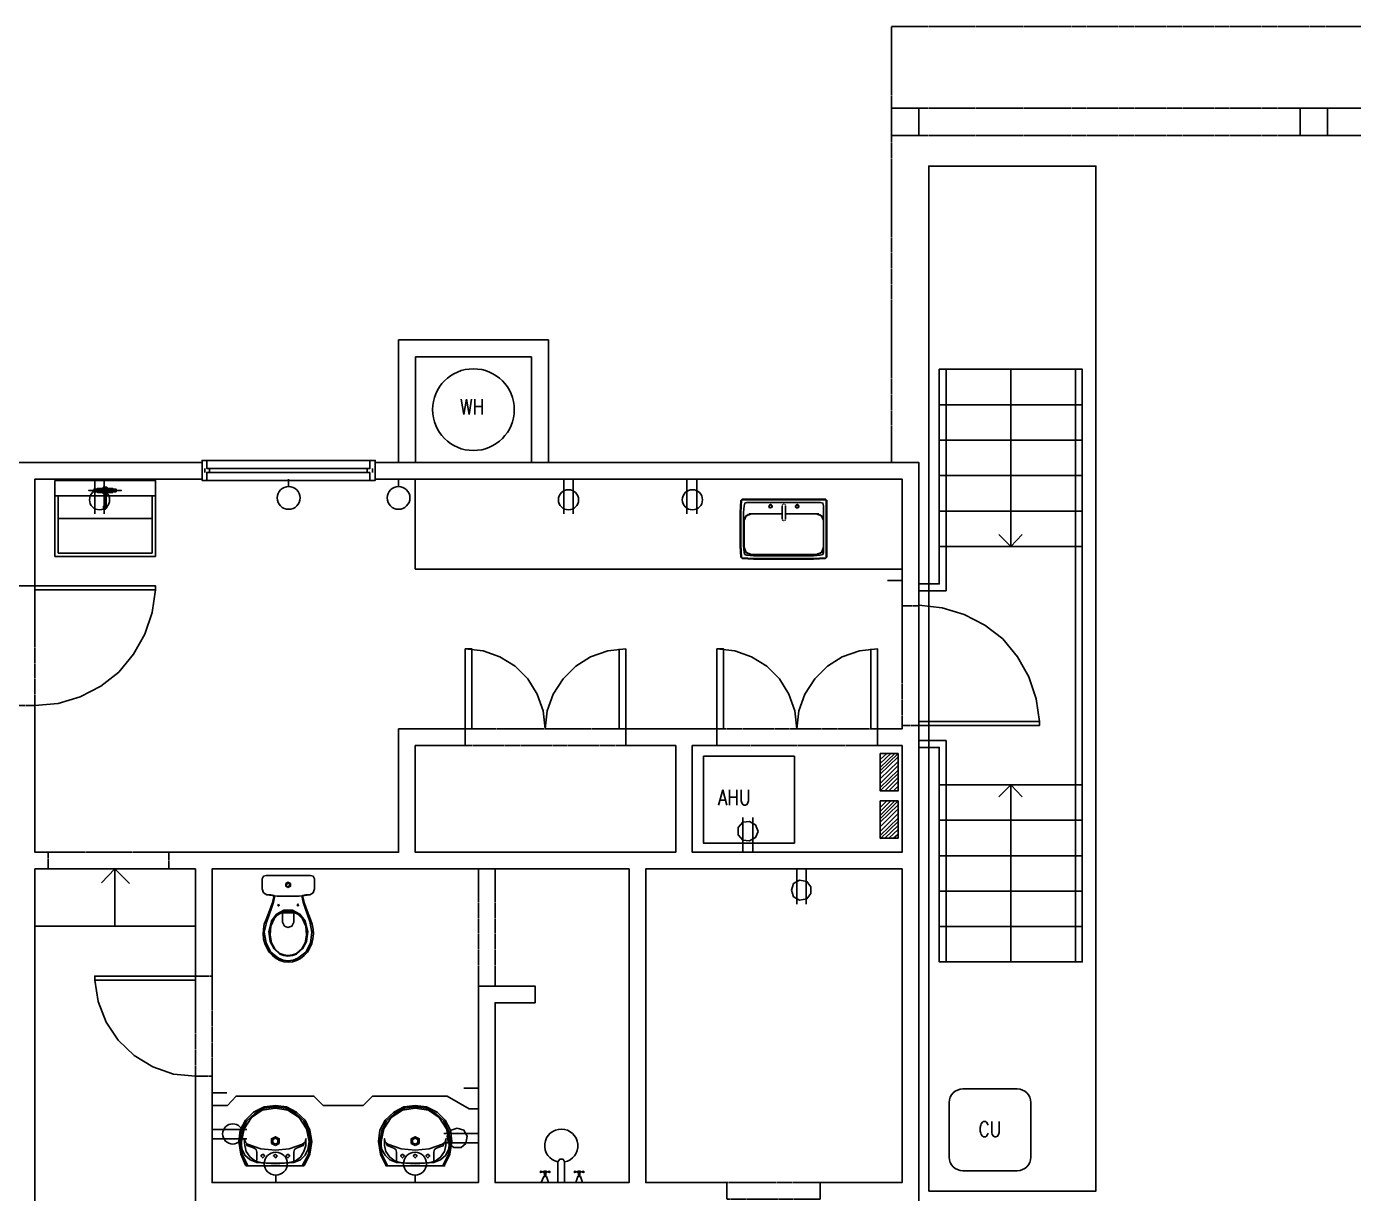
# Model space of a CAD drawing. Header units: inches. Extents: x -625442 to 34963, y -27993 to 66986.
# Drawn here: x 2733.6 to 3123.4, y 11239.3 to 11582 of the extents above; entities that cross this region are included whole.
import ezdxf

# ---------------------------------------------------------------- set-up
doc = ezdxf.new("R2010")
doc.units = ezdxf.units.IN
doc.header["$LTSCALE"] = 0.5
doc.header["$MEASUREMENT"] = 0
doc.linetypes.add('HIDDEN2', pattern=[0.1875, 0.125, -0.0625])
for name, color, linetype in [('0-TEXT', 30, 'Continuous'), ('A-ANNO-TEXT', 30, 'Continuous'), ('P-ABOVE', 201, 'HIDDEN2'), ('P-BELOW-LIGHT', 143, 'Continuous'), ('P-BELOW-MED', 145, 'Continuous'), ('P-CASEWORK', 140, 'Continuous'), ('P-DOOR', 51, 'Continuous'), ('P-FIXTURE', 63, 'Continuous'), ('P-RAILING', 60, 'Continuous'), ('P-WALL', 90, 'Continuous'), ('P-WINDOW', 213, 'Continuous')]:
    doc.layers.add(name, color=color, linetype=linetype)
doc.styles.add('sapa notes', font='romans.shx', dxfattribs={"width": 0.8})

msp = doc.modelspace()

# ---------------------------------------------------------------- linework, layer by layer
at = {"layer": 'A-ANNO-TEXT'}
for points in [[(3022.69576, 11481.31065), (3022.69576, 11429.28642), (3019.17422, 11432.80796)], [(3022.69576, 11429.28642), (3026.02166, 11432.80796)], [(3022.69576, 11307.26218), (3022.69576, 11359.28642), (3019.17422, 11355.76488)], [(3022.69576, 11359.28642), (3026.02166, 11355.76488)], [(2759.55689, 11317.79073), (2759.55689, 11334.61587), (2755.64407, 11330.5074)], [(2759.55689, 11334.61587), (2763.861, 11330.31176)]]:
    msp.add_lwpolyline(points, dxfattribs=at)
at = {"layer": 'P-ABOVE'}
for p, q in [((2995.69576, 11557.95697), (3499.69576, 11557.95697)), ((2995.69576, 11549.95697), (3499.69576, 11549.95697))]:
    msp.add_line(p, q, dxfattribs=at)
for points in [[(2987.69576, 11453.95697), (2987.69576, 11581.95697), (3499.69576, 11581.95697), (3499.69576, 11206.61587), (2996.28269, 11206.61587)], [(2866.37696, 11300.18302), (2866.37696, 11334.61587)], [(2871.26799, 11300.18302), (2871.26799, 11334.61587)]]:
    msp.add_lwpolyline(points, dxfattribs=at)
for points in [[(2736.07995, 11382.54795), (2731.18892, 11382.54795), (2731.18892, 11417.76336), (2736.07995, 11417.76336)], [(2995.69576, 11376.67871), (2995.69576, 11411.89412), (2990.80474, 11411.89412), (2990.80474, 11376.67871)], [(2909.61366, 11370.80948), (2909.61366, 11375.70051), (2862.46414, 11375.70051), (2862.46414, 11370.80948)], [(2983.56601, 11370.80948), (2983.56601, 11375.70051), (2936.41649, 11375.70051), (2936.41649, 11370.80948)], [(2739.99277, 11334.61587), (2775.40382, 11334.61587), (2775.40382, 11339.50689), (2739.99277, 11339.50689)], [(2783.22947, 11303.11764), (2783.22947, 11273.77147), (2788.1205, 11273.77147), (2788.1205, 11303.11764)], [(2939.35111, 11237.57785), (2939.35111, 11242.46888), (2966.74087, 11242.46888), (2966.74087, 11237.57785)]]:
    msp.add_lwpolyline(points, close=True, dxfattribs=at)
at = {"layer": 'P-BELOW-LIGHT'}
for points in [[(2998.63149, 11239.97458), (3047.69576, 11239.97458), (3047.69576, 11540.98483), (2998.63149, 11540.98483)], [(2834.48745, 11451.02235), (2834.48745, 11448.67466), (2836.05258, 11448.67466), (2836.05258, 11454.54389), (2834.48745, 11454.54389), (2834.48745, 11452.1962), (2833.70489, 11452.1962), (2833.70489, 11451.02235)], [(2752.31817, 11445.74004), (2752.12253, 11445.74004), (2751.92688, 11445.74004), (2752.12253, 11445.74004)], [(2753.8833, 11446.13132), (2753.49201, 11446.13132), (2753.49201, 11445.74004), (2753.49201, 11445.34876), (2753.8833, 11445.34876), (2753.8833, 11445.74004), (2753.68766, 11445.74004), (2753.49201, 11445.74004), (2753.10073, 11445.74004), (2752.90509, 11445.74004), (2752.51381, 11445.74004), (2752.31817, 11445.74004), (2752.51381, 11445.74004), (2752.90509, 11445.74004), (2753.10073, 11445.74004), (2753.49201, 11445.74004), (2753.68766, 11445.74004), (2753.8833, 11445.74004)], [(2984.34858, 11368.46179), (2984.34858, 11357.50588), (2989.63089, 11357.50588), (2989.63089, 11368.46179)], [(2984.34858, 11354.57126), (2984.34858, 11343.61536), (2989.63089, 11343.61536), (2989.63089, 11354.57126)], [(2948.54625, 11345.57177), (2947.76368, 11347.52818), (2946.00291, 11348.50639), (2944.0465, 11348.31075), (2942.67701, 11346.74562), (2942.67701, 11344.59356), (2944.0465, 11343.02844), (2946.00291, 11342.83279), (2947.76368, 11343.811)], [(2958.3283, 11328.35535), (2958.91523, 11326.39894), (2960.676, 11325.42073), (2962.82805, 11325.81201), (2964.0019, 11327.37714), (2964.0019, 11329.33355), (2962.82805, 11330.89868), (2960.676, 11331.28997), (2958.91523, 11330.31176)], [(2860.11644, 11258.51146), (2858.35567, 11257.92453), (2857.18183, 11256.16376), (2857.57311, 11254.01171), (2859.13824, 11252.83786), (2861.29029, 11252.83786), (2862.65978, 11254.01171), (2863.05106, 11256.16376), (2862.07286, 11257.92453)]]:
    msp.add_lwpolyline(points, close=True, dxfattribs=at)
for points in [[(2786.55537, 11448.67466), (2786.55537, 11451.02235), (2787.33793, 11451.02235), (2787.33793, 11452.1962), (2786.55537, 11452.1962), (2786.55537, 11454.54389), (2785.18588, 11454.54389), (2785.18588, 11448.67466), (2786.55537, 11448.67466), (2834.48745, 11448.67466)], [(2786.55537, 11454.54389), (2834.48745, 11454.54389)], [(2785.96845, 11451.02235), (2785.96845, 11452.1962)], [(2835.27002, 11452.1962), (2835.27002, 11451.02235)], [(2753.68766, 11438.8926), (2753.68766, 11449.06594)], [(2756.42663, 11438.8926), (2756.42663, 11449.06594)], [(2810.61923, 11446.91389), (2810.61923, 11449.06594)], [(2842.90002, 11446.91389), (2842.90002, 11449.06594)], [(2891.41903, 11438.8926), (2891.41903, 11449.06594)], [(2894.158, 11438.8926), (2894.158, 11449.06594)], [(2927.61264, 11438.8926), (2927.61264, 11449.06594)], [(2930.54726, 11438.8926), (2930.54726, 11449.06594)], [(2751.92688, 11445.74004), (2751.92688, 11445.74004)], [(2986.50063, 11419.32849), (2990.80474, 11419.32849)], [(2990.80474, 11416.78515), (2990.80474, 11421.67618)], [(2986.30499, 11368.46179), (2984.34858, 11366.70102)], [(2987.47884, 11368.46179), (2984.34858, 11365.52717)], [(2988.65268, 11368.46179), (2984.34858, 11364.35332)], [(2989.63089, 11368.46179), (2984.34858, 11363.37512)], [(2989.63089, 11367.48358), (2984.34858, 11362.39691)], [(2989.63089, 11366.11409), (2984.34858, 11361.02742)], [(2989.63089, 11364.94024), (2984.34858, 11359.65793)], [(2989.63089, 11363.57076), (2984.34858, 11358.48409)], [(2989.63089, 11362.59255), (2984.34858, 11357.50588)], [(2989.63089, 11361.4187), (2985.71807, 11357.50588)], [(2989.63089, 11360.24486), (2986.89191, 11357.50588)], [(2989.63089, 11358.87537), (2988.2614, 11357.50588)], [(2986.30499, 11354.57126), (2984.34858, 11352.61485)], [(2987.47884, 11354.57126), (2984.34858, 11351.441)], [(2988.65268, 11354.57126), (2984.34858, 11350.26716)], [(2989.63089, 11354.57126), (2984.34858, 11349.28895)], [(2989.63089, 11353.39742), (2984.34858, 11348.31075)], [(2944.0465, 11349.68023), (2944.0465, 11339.50689)], [(2946.98112, 11349.68023), (2946.98112, 11339.50689)], [(2989.63089, 11352.22357), (2984.34858, 11346.94126)], [(2989.63089, 11350.85408), (2984.34858, 11345.57177)], [(2989.63089, 11349.48459), (2984.34858, 11344.39792)], [(2989.63089, 11348.50639), (2984.34858, 11343.41972)], [(2989.63089, 11347.33254), (2985.71807, 11343.61536)], [(2989.63089, 11346.15869), (2986.89191, 11343.61536)], [(2989.63089, 11344.78921), (2988.2614, 11343.61536)], [(2959.89343, 11324.24688), (2959.89343, 11334.61587)], [(2962.63241, 11324.24688), (2962.63241, 11334.61587)], [(2788.1205, 11266.3371), (2788.1205, 11271.03249)], [(2866.37696, 11267.70659), (2866.37696, 11272.40198)], [(2792.4246, 11268.88044), (2788.1205, 11268.88044)], [(2862.07286, 11270.24993), (2866.37696, 11270.24993)], [(2798.29384, 11258.12017), (2788.1205, 11258.12017)], [(2798.29384, 11255.3812), (2788.1205, 11255.3812)], [(2856.20362, 11256.94633), (2866.37696, 11256.94633)], [(2856.00798, 11253.42479), (2856.20362, 11253.81607), (2856.00798, 11253.81607)], [(2856.20362, 11254.20735), (2866.37696, 11254.20735)], [(2806.90205, 11244.62093), (2806.90205, 11242.46888)], [(2847.79105, 11244.62093), (2847.79105, 11242.46888)]]:
    msp.add_lwpolyline(points, dxfattribs=at)
msp.add_lwpolyline([(3008.63149, 11245.97458), (3024.63149, 11245.97458, 0.414213562), (3028.63149, 11249.97458), (3028.63149, 11265.97458, 0.414213562), (3024.63149, 11269.97458), (3008.63149, 11269.97458, 0.414213562), (3004.63149, 11265.97458), (3004.63149, 11249.97458, 0.414213562)], format="xyb", close=True, dxfattribs=at)
for centre, radius in [((2810.62431, 11443.53527), 3.3314), ((2842.9051, 11443.53527), 3.3314), ((2755.07923, 11442.9937), 2.95672), ((2892.81061, 11442.9937), 2.95672), ((2929.19986, 11442.9937), 2.95672), ((2794.19274, 11256.77277), 2.95672), ((2806.84626, 11248.038), 3.3833), ((2847.73526, 11248.038), 3.3833)]:
    msp.add_circle(centre, radius, dxfattribs=at)
at = {"layer": 'P-BELOW-MED'}
for points in [[(3043.69576, 11470.31065), (3043.69576, 11481.31065), (3001.69576, 11481.31065), (3001.69576, 11470.31065)], [(3043.69576, 11459.90581), (3043.69576, 11470.90581), (3001.69576, 11470.90581), (3001.69576, 11459.90581)], [(3043.69576, 11449.50096), (3043.69576, 11460.50096), (3001.69576, 11460.50096), (3001.69576, 11449.50096)], [(3043.69576, 11439.09611), (3043.69576, 11450.09611), (3001.69576, 11450.09611), (3001.69576, 11439.09611)], [(3043.69576, 11428.69127), (3043.69576, 11439.69127), (3001.69576, 11439.69127), (3001.69576, 11428.69127)], [(3043.69576, 11359.88157), (3043.69576, 11348.88157), (3001.69576, 11348.88157), (3001.69576, 11359.88157)], [(3043.69576, 11349.47672), (3043.69576, 11338.47672), (3001.69576, 11338.47672), (3001.69576, 11349.47672)], [(3043.69576, 11339.07188), (3043.69576, 11328.07188), (3001.69576, 11328.07188), (3001.69576, 11339.07188)], [(2739.99277, 11334.61587), (2775.40382, 11334.61587)], [(3043.69576, 11328.66703), (3043.69576, 11317.66703), (3001.69576, 11317.66703), (3001.69576, 11328.66703)], [(2736.07995, 11317.79073), (2783.22947, 11317.79073)], [(3043.69576, 11318.26218), (3043.69576, 11307.26218), (3001.69576, 11307.26218), (3001.69576, 11318.26218)]]:
    msp.add_lwpolyline(points, dxfattribs=at)
msp.add_lwpolyline([(2995.69576, 11370.28642), (3001.69576, 11370.28642), (3001.69576, 11359.28642), (3043.69576, 11359.28642), (3043.69576, 11429.28642), (3001.69576, 11429.28642), (3001.69576, 11418.28642), (2995.69576, 11418.28642)], close=True, dxfattribs=at)
at = {"layer": 'P-CASEWORK'}
for points in [[(2847.79105, 11449.06594), (2847.79105, 11422.65439), (2990.80474, 11422.65439)], [(2866.37696, 11264.18505), (2863.63798, 11264.18505), (2857.18183, 11267.90223), (2835.27002, 11267.90223), (2832.53104, 11265.16326), (2820.79257, 11265.16326), (2818.0536, 11267.90223), (2795.16358, 11267.90223), (2792.62025, 11265.16326), (2788.1205, 11265.16326)]]:
    msp.add_lwpolyline(points, dxfattribs=at)
at = {"layer": 'P-DOOR'}
for points in [[(2736.07995, 11416.58951), (2771.491, 11416.58951), (2771.491, 11417.76336), (2736.07995, 11417.76336)], [(2864.42055, 11375.70051), (2864.42055, 11399.17745), (2862.46414, 11399.17745), (2862.46414, 11375.70051)], [(2938.37291, 11375.70051), (2938.37291, 11399.17745), (2936.41649, 11399.17745), (2936.41649, 11375.70051)], [(2995.69576, 11377.85256), (3031.10681, 11377.85256), (3031.10681, 11376.67871), (2995.69576, 11376.67871)], [(2783.22947, 11301.94379), (2753.68766, 11301.94379), (2753.68766, 11303.11764), (2783.22947, 11303.11764)]]:
    msp.add_lwpolyline(points, close=True, dxfattribs=at)
for points in [[(2736.07995, 11382.54795), (2742.92739, 11383.13487), (2749.38355, 11385.09128), (2755.44843, 11388.22154), (2760.73074, 11392.33001), (2765.03484, 11397.61232), (2768.36074, 11403.48155), (2770.51279, 11409.93771), (2771.491, 11416.58951)], [(3031.10681, 11377.85256), (3030.12861, 11384.50436), (3027.97656, 11390.96052), (3024.65066, 11396.82975), (3020.34655, 11402.11206), (3015.06424, 11406.22053), (3008.99936, 11409.35079), (3002.54321, 11411.3072), (2995.69576, 11412.08976)], [(2907.65724, 11399.17745), (2907.65724, 11375.70051), (2909.61366, 11375.70051), (2909.61366, 11399.17745), (2904.33134, 11398.59052), (2899.24467, 11396.82975), (2894.94057, 11394.09078), (2891.22339, 11390.37359), (2888.28877, 11385.87385), (2886.528, 11380.98282), (2885.94108, 11375.70051), (2885.35415, 11380.98282), (2883.59338, 11385.87385), (2880.85441, 11390.37359), (2877.13722, 11394.09078), (2872.63748, 11396.82975), (2867.74645, 11398.59052), (2862.46414, 11399.17745)], [(2981.6096, 11399.17745), (2981.6096, 11375.70051), (2983.56601, 11375.70051), (2983.56601, 11399.17745), (2978.2837, 11398.59052), (2973.19703, 11396.82975), (2968.89293, 11394.09078), (2965.17574, 11390.37359), (2962.24113, 11385.87385), (2960.48036, 11380.98282), (2959.89343, 11375.70051), (2959.30651, 11380.98282), (2957.54574, 11385.87385), (2954.80676, 11390.37359), (2951.08958, 11394.09078), (2946.58983, 11396.82975), (2941.69881, 11398.59052), (2936.41649, 11399.17745)], [(2753.68766, 11301.94379), (2754.66586, 11295.68328), (2757.01355, 11289.6184), (2760.5351, 11284.33609), (2765.23048, 11279.83634), (2770.70844, 11276.51044), (2776.77331, 11274.35839), (2783.22947, 11273.77147)]]:
    msp.add_lwpolyline(points, dxfattribs=at)
at = {"layer": 'P-FIXTURE'}
for points in [[(2741.94919, 11448.67466), (2771.491, 11448.67466), (2771.491, 11444.17491), (2771.491, 11426.37157), (2741.94919, 11426.37157), (2741.94919, 11444.17491)], [(2756.23099, 11446.13132), (2756.23099, 11445.93568), (2756.23099, 11445.74004), (2756.23099, 11445.5444), (2756.42663, 11445.34876), (2756.23099, 11445.34876), (2756.42663, 11445.15312), (2754.47022, 11445.15312), (2754.47022, 11445.34876), (2754.47022, 11445.5444), (2754.47022, 11445.74004), (2754.47022, 11445.93568), (2754.47022, 11446.13132), (2754.47022, 11446.32697), (2756.42663, 11446.32697), (2756.42663, 11446.13132), (2756.62227, 11446.13132), (2756.62227, 11446.32697), (2756.42663, 11446.32697)], [(2753.8833, 11445.93568), (2754.27458, 11445.93568)], [(2754.47022, 11445.93568), (2754.27458, 11445.93568)], [(2754.47022, 11445.74004), (2754.27458, 11445.74004)], [(2754.47022, 11445.5444), (2754.27458, 11445.5444), (2754.47022, 11445.5444), (2754.27458, 11445.5444)], [(2756.23099, 11446.13132), (2754.47022, 11446.13132)], [(2757.01355, 11445.15312), (2758.96997, 11445.15312)], [(2757.2092, 11445.93568), (2758.96997, 11445.93568)], [(2758.96997, 11445.93568), (2759.16561, 11445.93568), (2758.96997, 11445.93568), (2759.16561, 11445.93568)], [(2758.96997, 11445.74004), (2759.16561, 11445.74004)], [(2758.96997, 11445.5444), (2759.16561, 11445.5444)], [(2759.16561, 11445.93568), (2759.55689, 11445.93568)], [(2759.55689, 11445.5444), (2759.16561, 11445.5444)], [(2759.94817, 11445.74004), (2759.94817, 11446.13132), (2759.55689, 11446.13132), (2759.55689, 11445.74004), (2759.75253, 11445.74004), (2759.94817, 11445.74004), (2760.14381, 11445.74004), (2760.5351, 11445.74004), (2760.92638, 11445.74004), (2761.12202, 11445.74004), (2760.92638, 11445.74004), (2760.5351, 11445.74004), (2760.14381, 11445.74004), (2759.94817, 11445.74004), (2759.75253, 11445.74004), (2759.55689, 11445.74004), (2759.55689, 11445.34876), (2759.94817, 11445.34876)], [(2761.31766, 11445.74004), (2761.5133, 11445.74004), (2761.31766, 11445.74004), (2761.12202, 11445.74004), (2761.31766, 11445.74004), (2761.5133, 11445.74004)], [(2756.42663, 11440.65337), (2756.42663, 11440.84901), (2756.42663, 11441.04465)], [(2756.81791, 11440.26209), (2756.81791, 11440.45773)], [(2967.71908, 11427.54541), (2967.71908, 11429.50183), (2967.71908, 11439.28388), (2967.71908, 11441.2403), (2967.52344, 11442.02286), (2966.74087, 11442.2185), (2961.45856, 11442.2185), (2964.78446, 11442.2185), (2966.74087, 11442.2185), (2961.45856, 11442.2185), (2950.6983, 11442.2185), (2945.22035, 11442.2185), (2947.17676, 11442.2185), (2950.6983, 11442.2185), (2945.22035, 11442.2185), (2944.63342, 11442.02286), (2944.43778, 11441.2403), (2944.24214, 11439.28388), (2944.24214, 11429.50183), (2944.43778, 11427.54541), (2944.63342, 11426.95849), (2945.22035, 11426.76285), (2947.17676, 11426.56721), (2964.78446, 11426.56721), (2966.74087, 11426.76285), (2967.52344, 11426.95849)], [(2951.6765, 11441.04465), (2952.06779, 11440.65337), (2952.65471, 11441.04465), (2952.06779, 11441.63158)], [(2951.6765, 11441.2403), (2951.87215, 11441.43594), (2952.06779, 11441.63158), (2952.45907, 11441.43594), (2952.65471, 11441.2403), (2952.65471, 11441.04465), (2952.65471, 11440.84901), (2952.45907, 11440.65337), (2952.65471, 11440.84901), (2952.65471, 11441.04465), (2952.65471, 11441.2403), (2952.45907, 11441.43594), (2952.06779, 11441.63158), (2951.87215, 11441.43594), (2951.6765, 11441.2403), (2951.87215, 11441.43594)], [(2952.06779, 11440.65337), (2951.87215, 11440.65337), (2951.6765, 11441.04465), (2951.87215, 11440.65337)], [(2952.06779, 11440.65337), (2951.87215, 11440.65337), (2951.6765, 11441.04465), (2951.87215, 11440.65337)], [(2952.06779, 11441.63158), (2952.26343, 11441.63158)], [(2952.45907, 11441.43594), (2952.65471, 11441.2403)], [(2952.65471, 11441.04465), (2952.65471, 11440.84901), (2952.45907, 11440.65337), (2952.65471, 11440.84901)], [(2960.48036, 11441.04465), (2959.89343, 11441.63158), (2959.50215, 11441.04465), (2959.89343, 11440.65337)], [(2960.48036, 11441.04465), (2960.28472, 11441.43594), (2959.69779, 11441.43594), (2959.50215, 11441.2403), (2959.50215, 11441.04465), (2959.50215, 11440.84901), (2959.69779, 11440.65337), (2959.89343, 11440.65337), (2960.28472, 11440.65337), (2960.48036, 11440.84901)], [(2959.50215, 11441.2403), (2959.69779, 11441.43594)], [(2960.48036, 11441.04465), (2960.28472, 11441.43594), (2959.69779, 11441.43594), (2959.50215, 11441.2403), (2959.50215, 11441.04465), (2959.50215, 11440.84901), (2959.69779, 11440.65337), (2959.89343, 11440.65337), (2960.28472, 11440.65337), (2960.48036, 11440.84901)], [(2959.89343, 11440.65337), (2959.69779, 11440.65337)], [(2959.89343, 11441.63158), (2960.08907, 11441.63158)], [(2960.28472, 11440.65337), (2960.08907, 11440.65337)], [(2960.28472, 11441.43594), (2960.48036, 11441.2403)], [(2960.48036, 11441.04465), (2960.48036, 11440.84901)], [(2932.42076, 11367.65858), (2959.16243, 11367.65858), (2959.16243, 11342.17834), (2932.42076, 11342.17834)], [(2802.79359, 11331.68125), (2803.18487, 11332.46381), (2803.96743, 11332.65945), (2803.18487, 11332.46381)], [(2810.42359, 11329.13791), (2811.20615, 11329.5292), (2811.20615, 11330.31176), (2810.42359, 11330.70304), (2809.83667, 11330.31176), (2809.83667, 11329.5292)], [(2817.07539, 11332.65945), (2817.85795, 11332.46381), (2818.24924, 11331.68125), (2817.85795, 11332.46381)], [(2805.53256, 11319.35586), (2804.75, 11316.2256), (2805.14128, 11313.29098), (2806.31513, 11311.13893), (2808.0759, 11309.5738), (2809.24974, 11309.18252), (2810.42359, 11308.98687), (2811.79308, 11309.18252), (2812.96693, 11309.5738), (2814.7277, 11311.13893), (2815.90154, 11313.29098), (2816.29282, 11316.2256), (2815.51026, 11319.35586), (2813.94513, 11321.31227), (2811.79308, 11322.48611), (2811.20615, 11322.48611), (2810.42359, 11322.48611), (2809.83667, 11322.48611), (2809.24974, 11322.48611), (2807.09769, 11321.31227)], [(2807.68461, 11324.24688), (2807.48897, 11323.8556), (2807.68461, 11323.65996), (2807.88026, 11323.8556)], [(2813.35821, 11323.65996), (2813.55385, 11323.8556), (2813.35821, 11324.24688), (2813.16257, 11323.8556)], [(2815.31462, 11247.55555), (2815.11898, 11247.35991), (2814.92334, 11247.35991), (2815.11898, 11247.35991), (2815.31462, 11247.55555), (2816.87975, 11250.88145), (2817.46667, 11254.59863), (2816.87975, 11257.92453), (2815.51026, 11260.85915), (2812.96693, 11263.20684), (2810.03231, 11264.77197), (2806.70641, 11265.16326), (2803.38051, 11264.77197), (2800.25025, 11263.20684), (2797.90256, 11260.85915), (2796.33743, 11257.92453), (2795.94614, 11254.59863), (2796.53307, 11250.88145), (2797.90256, 11247.55555), (2798.0982, 11247.35991), (2798.29384, 11247.35991), (2798.0982, 11247.35991), (2797.90256, 11247.55555), (2796.53307, 11250.88145), (2795.94614, 11254.59863), (2796.33743, 11257.92453), (2797.90256, 11260.85915), (2800.25025, 11263.20684), (2803.38051, 11264.77197), (2806.70641, 11265.16326), (2810.03231, 11264.77197), (2812.96693, 11263.20684), (2815.51026, 11260.85915), (2816.87975, 11257.92453), (2817.46667, 11254.59863), (2816.87975, 11250.88145)], [(2806.70641, 11264.38069), (2802.79359, 11263.79377), (2799.66333, 11261.64171), (2797.51127, 11258.31581), (2796.72871, 11254.59863), (2796.72871, 11253.42479), (2796.92435, 11252.25094), (2797.70692, 11250.49017), (2799.27204, 11249.12068), (2801.22846, 11248.33812), (2803.96743, 11248.14247), (2806.70641, 11247.94683), (2809.44538, 11248.14247), (2812.18436, 11248.33812), (2814.14077, 11249.12068), (2815.51026, 11250.49017), (2816.29282, 11252.25094), (2816.48847, 11253.42479), (2816.68411, 11254.59863), (2815.90154, 11258.31581), (2813.74949, 11261.64171), (2810.42359, 11263.79377)], [(2856.39926, 11247.55555), (2856.39926, 11247.35991), (2856.20362, 11247.35991), (2856.39926, 11247.35991), (2856.39926, 11247.55555), (2857.96439, 11250.88145), (2858.55131, 11254.59863), (2858.16003, 11257.92453), (2856.5949, 11260.85915), (2854.24721, 11263.20684), (2851.11695, 11264.77197), (2847.79105, 11265.16326), (2844.46515, 11264.77197), (2841.53053, 11263.20684), (2838.9872, 11260.85915), (2837.42207, 11257.92453), (2837.03079, 11254.59863), (2837.61771, 11250.88145), (2839.18284, 11247.55555), (2839.18284, 11247.35991), (2839.37848, 11247.35991), (2839.18284, 11247.35991), (2839.18284, 11247.55555), (2837.61771, 11250.88145), (2837.03079, 11254.59863), (2837.42207, 11257.92453), (2838.9872, 11260.85915), (2841.53053, 11263.20684), (2844.46515, 11264.77197), (2847.79105, 11265.16326), (2851.11695, 11264.77197), (2854.24721, 11263.20684), (2856.5949, 11260.85915), (2858.16003, 11257.92453), (2858.55131, 11254.59863), (2857.96439, 11250.88145)], [(2847.79105, 11264.38069), (2844.07387, 11263.79377), (2840.74797, 11261.64171), (2838.59592, 11258.31581), (2837.81335, 11254.59863), (2837.81335, 11253.42479), (2838.00899, 11252.25094), (2838.9872, 11250.49017), (2840.35669, 11249.12068), (2842.3131, 11248.33812), (2845.05207, 11248.14247), (2847.79105, 11247.94683), (2850.53003, 11248.14247), (2853.269, 11248.33812), (2855.22541, 11249.12068), (2856.79054, 11250.49017), (2857.57311, 11252.25094), (2857.76875, 11253.42479), (2857.76875, 11254.59863), (2856.98619, 11258.31581), (2854.83413, 11261.64171), (2851.70387, 11263.79377)], [(2806.70641, 11253.42479), (2807.88026, 11254.01171), (2807.88026, 11255.3812), (2806.70641, 11255.96812), (2805.53256, 11255.3812), (2805.53256, 11254.01171)], [(2806.70641, 11253.81607), (2807.48897, 11254.20735), (2807.48897, 11255.18556), (2806.70641, 11255.57684), (2805.92384, 11255.18556), (2805.92384, 11254.20735)], [(2847.79105, 11253.42479), (2848.9649, 11254.01171), (2848.9649, 11255.3812), (2847.79105, 11255.96812), (2846.6172, 11255.3812), (2846.6172, 11254.01171)], [(2847.79105, 11253.81607), (2848.57362, 11254.20735), (2848.57362, 11255.18556), (2847.79105, 11255.57684), (2847.00849, 11255.18556), (2847.00849, 11254.20735)], [(2802.98923, 11250.88145), (2802.4023, 11250.29453), (2802.98923, 11249.7076), (2803.57615, 11250.29453)], [(2806.70641, 11250.88145), (2806.11948, 11250.29453), (2806.70641, 11249.7076), (2807.29333, 11250.29453)], [(2810.42359, 11250.88145), (2809.83667, 11250.29453), (2810.42359, 11249.7076), (2811.01051, 11250.29453)], [(2844.07387, 11250.88145), (2843.48695, 11250.29453), (2844.07387, 11249.7076), (2844.66079, 11250.29453)], [(2847.79105, 11250.88145), (2847.20413, 11250.29453), (2847.79105, 11249.7076), (2848.37797, 11250.29453)], [(2851.50823, 11250.88145), (2850.92131, 11250.29453), (2851.50823, 11249.7076), (2852.09516, 11250.29453)], [(2885.54979, 11245.59914), (2884.57159, 11245.79478), (2884.57159, 11245.4035)], [(2885.94108, 11245.4035), (2886.33236, 11245.4035), (2886.33236, 11245.79478), (2885.94108, 11245.79478), (2885.54979, 11245.79478), (2885.54979, 11245.4035)], [(2887.31056, 11245.79478), (2886.33236, 11245.59914), (2887.31056, 11245.4035)], [(2895.52749, 11245.59914), (2894.54929, 11245.79478), (2894.54929, 11245.4035)], [(2895.91878, 11245.4035), (2896.31006, 11245.4035), (2896.31006, 11245.79478), (2895.91878, 11245.79478), (2895.52749, 11245.79478), (2895.52749, 11245.4035)], [(2897.28826, 11245.79478), (2896.31006, 11245.59914), (2897.28826, 11245.4035)]]:
    msp.add_lwpolyline(points, close=True, dxfattribs=at)
for points in [[(2754.47022, 11446.32697), (2756.42663, 11446.32697)], [(2755.83971, 11446.32697), (2756.03535, 11446.52261), (2756.23099, 11446.71825), (2756.42663, 11446.71825), (2756.62227, 11446.71825), (2757.01355, 11446.71825), (2757.2092, 11446.71825), (2757.40484, 11446.52261), (2757.60048, 11446.32697)], [(2756.23099, 11446.32697), (2756.42663, 11446.52261), (2756.62227, 11446.52261), (2756.81791, 11446.52261), (2757.01355, 11446.32697), (2757.2092, 11446.32697)], [(2756.42663, 11446.32697), (2756.62227, 11446.32697), (2756.42663, 11446.32697)], [(2757.2092, 11445.5444), (2758.96997, 11445.5444), (2757.2092, 11445.5444), (2757.2092, 11445.34876), (2757.01355, 11445.34876), (2757.2092, 11445.5444), (2757.2092, 11445.74004), (2757.2092, 11445.93568), (2757.01355, 11446.13132), (2756.81791, 11446.13132), (2756.62227, 11446.13132), (2756.62227, 11446.32697), (2756.81791, 11446.32697), (2757.01355, 11446.32697), (2757.2092, 11446.13132), (2757.2092, 11445.93568), (2757.40484, 11445.74004), (2757.2092, 11445.5444), (2757.2092, 11445.34876), (2757.01355, 11445.15312), (2758.96997, 11445.15312), (2758.96997, 11445.34876), (2758.96997, 11445.5444), (2758.96997, 11445.74004), (2758.96997, 11445.93568), (2758.96997, 11446.13132), (2758.96997, 11446.32697), (2757.01355, 11446.32697), (2758.96997, 11446.32697)], [(2756.81791, 11446.32697), (2756.81791, 11446.32697)], [(2756.81791, 11446.32697), (2756.81791, 11446.13132)], [(2757.01355, 11446.32697), (2757.01355, 11446.32697)], [(2757.01355, 11446.13132), (2758.96997, 11446.13132), (2757.2092, 11446.13132), (2757.01355, 11446.13132), (2757.01355, 11446.32697)], [(2756.42663, 11444.17491), (2741.94919, 11444.17491)], [(2770.51279, 11444.17491), (2770.51279, 11427.34977), (2742.92739, 11427.34977), (2742.92739, 11444.17491)], [(2751.92688, 11445.74004), (2753.8833, 11445.74004)], [(2754.27458, 11445.74004), (2753.8833, 11445.74004), (2754.27458, 11445.74004), (2754.27458, 11445.93568), (2754.27458, 11446.13132), (2753.8833, 11446.13132), (2754.27458, 11446.13132), (2753.49201, 11446.13132)], [(2753.49201, 11445.34876), (2754.27458, 11445.34876), (2753.8833, 11445.34876), (2754.27458, 11445.34876), (2754.27458, 11445.5444), (2754.27458, 11445.74004), (2754.47022, 11445.74004), (2756.03535, 11445.74004), (2756.23099, 11445.74004)], [(2754.27458, 11445.5444), (2753.8833, 11445.5444)], [(2754.27458, 11445.5444), (2753.8833, 11445.5444), (2754.27458, 11445.5444)], [(2754.47022, 11445.93568), (2754.27458, 11445.93568), (2754.47022, 11445.93568)], [(2754.27458, 11445.93568), (2754.47022, 11445.93568), (2754.27458, 11445.93568)], [(2754.47022, 11445.5444), (2754.27458, 11445.5444), (2754.47022, 11445.5444)], [(2756.23099, 11445.93568), (2754.47022, 11445.93568), (2756.03535, 11445.93568), (2756.23099, 11445.93568), (2756.42663, 11446.13132), (2756.23099, 11446.13132), (2756.03535, 11445.93568), (2756.03535, 11445.74004), (2756.03535, 11445.5444), (2756.23099, 11445.34876), (2756.23099, 11445.5444), (2754.47022, 11445.5444), (2756.03535, 11445.5444), (2756.23099, 11445.5444), (2756.03535, 11445.5444)], [(2756.42663, 11444.95748), (2756.23099, 11444.95748), (2756.23099, 11445.15312), (2754.47022, 11445.15312), (2756.42663, 11445.15312), (2756.42663, 11445.74004), (2756.42663, 11445.34876), (2756.62227, 11445.34876), (2756.62227, 11444.5662), (2756.62227, 11444.76184), (2756.62227, 11443.78363), (2756.81791, 11443.78363), (2756.81791, 11443.00107), (2757.01355, 11443.00107), (2757.01355, 11442.2185), (2757.01355, 11443.00107), (2757.01355, 11443.78363), (2756.81791, 11443.78363), (2756.81791, 11444.5662), (2756.62227, 11444.76184), (2756.62227, 11445.34876), (2756.62227, 11445.74004), (2756.42663, 11445.74004), (2756.42663, 11445.93568)], [(2754.47022, 11445.34876), (2756.23099, 11445.34876)], [(2756.42663, 11444.76184), (2756.23099, 11444.76184), (2756.03535, 11444.95748), (2755.83971, 11445.15312)], [(2756.03535, 11445.74004), (2756.03535, 11445.93568), (2756.03535, 11445.74004)], [(2756.23099, 11446.13132), (2756.23099, 11446.13132)], [(2756.23099, 11445.93568), (2756.23099, 11445.93568)], [(2756.42663, 11444.5662), (2756.42663, 11445.15312), (2756.42663, 11445.34876), (2756.42663, 11444.5662), (2756.62227, 11444.5662), (2756.62227, 11443.78363), (2756.62227, 11443.00107), (2756.81791, 11443.00107), (2756.81791, 11442.2185), (2757.01355, 11442.2185), (2757.01355, 11441.43594), (2757.01355, 11441.04465), (2757.2092, 11441.04465), (2757.2092, 11440.84901), (2757.2092, 11440.65337), (2757.01355, 11440.65337), (2757.01355, 11440.45773), (2756.81791, 11440.45773), (2756.62227, 11440.45773), (2756.42663, 11440.45773), (2756.23099, 11440.65337), (2756.23099, 11440.45773), (2756.42663, 11440.45773), (2756.42663, 11440.26209), (2756.62227, 11440.26209), (2756.81791, 11440.26209), (2757.01355, 11440.45773), (2757.2092, 11440.65337), (2757.2092, 11440.84901), (2757.2092, 11440.65337)], [(2756.23099, 11445.34876), (2756.23099, 11445.15312), (2756.23099, 11445.34876)], [(2756.42663, 11445.5444), (2756.42663, 11445.74004), (2756.42663, 11445.93568), (2756.62227, 11445.93568), (2756.81791, 11445.93568), (2757.01355, 11445.93568), (2757.01355, 11445.74004), (2757.01355, 11445.5444), (2756.81791, 11445.34876), (2756.62227, 11445.34876), (2756.42663, 11445.5444), (2756.42663, 11445.74004), (2756.42663, 11445.93568), (2756.42663, 11445.74004), (2756.42663, 11445.5444), (2756.42663, 11445.15312), (2756.42663, 11444.5662), (2756.42663, 11443.78363), (2756.42663, 11443.00107), (2756.42663, 11442.2185), (2756.42663, 11441.63158), (2756.42663, 11441.04465), (2756.42663, 11440.84901)], [(2756.42663, 11443.78363), (2756.42663, 11444.5662), (2756.42663, 11443.78363), (2756.62227, 11443.78363), (2756.62227, 11443.00107), (2756.62227, 11442.02286), (2756.81791, 11442.2185), (2756.81791, 11441.43594), (2757.01355, 11441.43594), (2757.01355, 11440.84901), (2757.01355, 11441.04465), (2757.01355, 11440.65337), (2757.01355, 11440.45773)], [(2757.01355, 11440.65337), (2757.01355, 11440.84901), (2756.81791, 11440.84901), (2756.81791, 11441.43594), (2756.62227, 11441.43594), (2756.62227, 11442.02286), (2756.62227, 11442.2185), (2756.62227, 11443.00107), (2756.42663, 11443.00107), (2756.42663, 11443.78363), (2756.42663, 11443.00107)], [(2756.81791, 11440.65337), (2756.81791, 11440.84901), (2756.62227, 11440.84901), (2756.62227, 11441.43594), (2756.62227, 11442.2185), (2756.42663, 11442.2185), (2756.42663, 11443.00107), (2756.42663, 11442.2185)], [(2757.01355, 11443.00107), (2757.01355, 11443.78363), (2757.01355, 11444.5662), (2756.81791, 11444.5662), (2756.81791, 11445.34876), (2756.62227, 11445.34876), (2756.62227, 11445.93568), (2756.62227, 11445.74004), (2756.62227, 11445.93568), (2756.81791, 11445.74004), (2756.81791, 11445.34876), (2757.01355, 11445.34876), (2757.01355, 11444.5662), (2757.01355, 11443.78363)], [(2756.81791, 11445.93568), (2756.81791, 11445.74004), (2757.01355, 11445.74004), (2757.01355, 11445.34876), (2757.01355, 11445.15312), (2757.01355, 11444.5662)], [(2757.2092, 11446.13132), (2757.01355, 11446.13132), (2757.2092, 11446.13132)], [(2757.01355, 11440.84901), (2757.01355, 11441.04465), (2757.01355, 11441.63158), (2757.01355, 11442.2185), (2757.01355, 11443.00107), (2757.01355, 11443.78363), (2757.01355, 11444.5662), (2757.01355, 11445.15312), (2757.01355, 11445.5444), (2757.01355, 11445.74004), (2757.01355, 11445.93568), (2757.01355, 11445.74004), (2757.01355, 11445.5444)], [(2757.01355, 11445.93568), (2757.01355, 11445.74004), (2757.01355, 11445.15312)], [(2757.01355, 11445.15312), (2757.01355, 11445.15312)], [(2757.2092, 11445.15312), (2757.01355, 11444.95748)], [(2757.60048, 11445.15312), (2757.40484, 11444.95748), (2757.2092, 11444.76184), (2757.01355, 11444.76184)], [(2771.491, 11444.17491), (2757.01355, 11444.17491)], [(2757.2092, 11445.93568), (2757.2092, 11446.13132), (2757.2092, 11445.93568)], [(2759.94817, 11446.13132), (2759.16561, 11446.13132), (2759.55689, 11446.13132), (2759.16561, 11446.13132), (2759.16561, 11445.93568), (2759.16561, 11445.74004), (2758.96997, 11445.74004), (2757.40484, 11445.74004), (2757.2092, 11445.74004), (2757.40484, 11445.74004), (2757.2092, 11445.74004)], [(2757.2092, 11445.93568), (2757.2092, 11445.93568)], [(2757.2092, 11445.5444), (2757.2092, 11445.5444)], [(2757.2092, 11445.34876), (2757.2092, 11445.5444), (2757.2092, 11445.34876)], [(2758.96997, 11445.34876), (2757.2092, 11445.34876)], [(2758.96997, 11445.93568), (2759.16561, 11445.93568), (2758.96997, 11445.93568)], [(2758.96997, 11445.5444), (2759.16561, 11445.5444), (2758.96997, 11445.5444)], [(2759.16561, 11445.5444), (2758.96997, 11445.5444), (2759.16561, 11445.5444)], [(2759.16561, 11445.74004), (2759.55689, 11445.74004), (2759.16561, 11445.74004), (2759.16561, 11445.5444), (2759.16561, 11445.34876), (2759.55689, 11445.34876), (2759.16561, 11445.34876), (2759.94817, 11445.34876)], [(2759.16561, 11445.5444), (2759.55689, 11445.5444)], [(2761.31766, 11445.74004), (2759.55689, 11445.74004)], [(2759.75253, 11445.74004), (2760.92638, 11445.74004)], [(2761.12202, 11445.74004), (2761.12202, 11445.74004)], [(2761.5133, 11445.74004), (2761.5133, 11445.74004)], [(2947.17676, 11443.19671), (2943.85086, 11443.19671), (2943.65522, 11443.00107), (2943.45958, 11442.80542), (2943.26393, 11439.28388), (2943.45958, 11439.28388), (2943.45958, 11429.69747)], [(2964.78446, 11443.19671), (2947.17676, 11443.19671), (2947.17676, 11443.00107), (2943.85086, 11443.00107), (2943.65522, 11442.80542), (2943.45958, 11439.28388)], [(2968.69729, 11439.28388), (2968.69729, 11442.80542), (2968.50164, 11443.00107), (2968.306, 11443.19671), (2964.78446, 11443.19671), (2964.78446, 11443.00107), (2947.17676, 11443.00107)], [(2968.69729, 11429.50183), (2968.69729, 11439.28388), (2968.50164, 11439.28388), (2968.50164, 11442.80542), (2968.306, 11443.00107), (2964.78446, 11443.00107)], [(2756.23099, 11441.04465), (2756.23099, 11440.84901), (2756.23099, 11440.65337), (2756.23099, 11440.84901), (2756.23099, 11441.04465), (2756.42663, 11441.04465), (2756.42663, 11441.43594), (2756.42663, 11440.84901), (2756.62227, 11440.84901), (2756.62227, 11440.65337)], [(2756.23099, 11440.84901), (2756.23099, 11440.65337), (2756.23099, 11440.45773)], [(2756.62227, 11440.45773), (2756.62227, 11440.84901), (2756.62227, 11441.43594), (2756.42663, 11441.43594), (2756.42663, 11442.2185), (2756.42663, 11441.43594), (2756.42663, 11441.63158)], [(2756.42663, 11440.65337), (2756.42663, 11440.65337)], [(2756.42663, 11440.65337), (2756.42663, 11440.65337)], [(2756.42663, 11440.45773), (2756.42663, 11440.26209)], [(2756.42663, 11440.45773), (2756.42663, 11440.45773)], [(2756.62227, 11440.45773), (2756.62227, 11440.26209), (2756.62227, 11440.45773)], [(2757.01355, 11442.2185), (2757.01355, 11441.43594), (2757.01355, 11441.63158)], [(2757.01355, 11440.65337), (2757.01355, 11440.65337)], [(2757.2092, 11440.84901), (2757.2092, 11441.04465)], [(2757.2092, 11440.65337), (2757.2092, 11440.65337)], [(2943.26393, 11439.28388), (2943.26393, 11429.50183), (2943.45958, 11429.69747), (2943.65522, 11426.17593), (2943.85086, 11425.98029), (2947.17676, 11425.78464)], [(2944.63342, 11437.52311), (2944.43778, 11437.32747), (2944.43778, 11436.93619), (2945.02471, 11438.30568), (2946.58983, 11438.8926), (2946.19855, 11438.8926), (2945.80727, 11438.8926)], [(2946.58983, 11438.8926), (2945.02471, 11438.30568), (2944.43778, 11436.93619)], [(2945.61163, 11438.69696), (2945.02471, 11438.30568), (2944.63342, 11437.71875)], [(2955.58933, 11438.8926), (2946.58983, 11438.8926), (2955.58933, 11438.8926)], [(2955.78497, 11441.63158), (2955.58933, 11441.43594)], [(2955.58933, 11441.2403), (2955.58933, 11441.04465), (2955.58933, 11440.84901), (2955.58933, 11440.65337), (2955.58933, 11440.45773), (2955.58933, 11440.26209), (2955.58933, 11440.06645), (2955.58933, 11439.87081), (2955.58933, 11439.67517), (2955.58933, 11439.47953), (2955.58933, 11439.28388), (2955.58933, 11439.08824), (2955.58933, 11438.8926), (2955.58933, 11438.69696), (2955.58933, 11438.50132), (2955.58933, 11438.30568), (2955.58933, 11438.11004), (2955.58933, 11437.9144), (2955.58933, 11437.71875), (2955.58933, 11437.52311), (2955.58933, 11437.32747)], [(2956.17625, 11441.82722), (2955.98061, 11441.82722)], [(2955.98061, 11441.82722), (2955.98061, 11441.82722)], [(2956.56753, 11441.43594), (2956.37189, 11441.63158)], [(2956.56753, 11437.32747), (2956.56753, 11437.52311), (2956.56753, 11437.71875), (2956.56753, 11437.9144), (2956.56753, 11438.11004), (2956.56753, 11438.30568), (2956.56753, 11438.50132), (2956.56753, 11438.69696), (2956.56753, 11438.8926), (2956.56753, 11439.08824), (2956.56753, 11439.28388), (2956.56753, 11439.47953), (2956.56753, 11439.67517), (2956.56753, 11439.87081), (2956.56753, 11440.06645), (2956.56753, 11440.26209), (2956.56753, 11440.45773), (2956.56753, 11440.65337), (2956.56753, 11440.84901), (2956.56753, 11441.04465), (2956.56753, 11441.2403)], [(2965.56703, 11438.8926), (2956.56753, 11438.8926), (2965.56703, 11438.8926)], [(2964.78446, 11425.589), (2968.306, 11425.78464), (2968.50164, 11425.98029), (2968.69729, 11426.17593), (2968.69729, 11429.50183), (2968.50164, 11429.69747), (2968.50164, 11439.28388)], [(2966.34959, 11438.8926), (2965.95831, 11438.8926), (2965.56703, 11438.8926), (2967.13216, 11438.30568), (2967.71908, 11436.93619), (2967.71908, 11437.32747), (2967.52344, 11437.52311)], [(2967.71908, 11436.93619), (2967.13216, 11438.30568), (2965.56703, 11438.8926)], [(2967.52344, 11437.71875), (2967.13216, 11438.30568), (2966.54523, 11438.69696)], [(2742.92739, 11437.52311), (2770.51279, 11437.52311)], [(2944.43778, 11436.93619), (2944.43778, 11429.11054), (2944.43778, 11436.93619)], [(2955.58933, 11437.13183), (2955.78497, 11436.93619)], [(2955.98061, 11436.93619), (2955.98061, 11436.93619)], [(2955.98061, 11436.93619), (2956.17625, 11436.93619)], [(2956.37189, 11436.93619), (2956.56753, 11437.13183)], [(2967.71908, 11429.11054), (2967.71908, 11436.93619), (2967.71908, 11429.11054)], [(2943.26393, 11429.50183), (2943.45958, 11426.17593), (2943.65522, 11425.98029), (2943.85086, 11425.78464), (2947.17676, 11425.589), (2947.17676, 11425.78464), (2964.78446, 11425.78464)], [(2945.80727, 11427.15413), (2946.19855, 11426.95849), (2946.58983, 11426.95849), (2945.02471, 11427.54541), (2944.43778, 11429.11054), (2944.43778, 11428.71926), (2944.63342, 11428.32798)], [(2944.43778, 11429.11054), (2945.02471, 11427.54541), (2946.58983, 11426.95849)], [(2944.63342, 11428.13234), (2945.02471, 11427.54541), (2945.61163, 11427.15413)], [(2946.58983, 11426.95849), (2965.56703, 11426.95849), (2946.58983, 11426.95849)], [(2947.17676, 11425.589), (2964.78446, 11425.589), (2964.78446, 11425.78464), (2968.306, 11425.98029), (2968.50164, 11426.17593), (2968.50164, 11429.69747)], [(2967.52344, 11428.32798), (2967.71908, 11428.71926), (2967.71908, 11429.11054), (2967.13216, 11427.54541), (2965.56703, 11426.95849), (2965.95831, 11426.95849), (2966.34959, 11427.15413)], [(2965.56703, 11426.95849), (2967.13216, 11427.54541), (2967.71908, 11429.11054)], [(2966.54523, 11427.15413), (2967.13216, 11427.54541), (2967.52344, 11428.13234)], [(2802.79359, 11328.74663), (2802.79359, 11331.68125), (2802.79359, 11328.74663)], [(2803.96743, 11332.65945), (2817.07539, 11332.65945), (2803.96743, 11332.65945)], [(2810.61923, 11330.5074), (2809.83667, 11329.92048), (2810.42359, 11329.33355), (2811.01051, 11329.92048), (2810.42359, 11330.5074)], [(2818.24924, 11331.68125), (2818.24924, 11328.74663), (2818.24924, 11331.68125)], [(2806.31513, 11326.79022), (2805.7282, 11324.44253), (2804.94564, 11322.29047), (2805.7282, 11324.44253), (2806.31513, 11326.79022), (2805.33692, 11326.98586), (2804.16307, 11326.98586), (2803.18487, 11327.57278), (2802.79359, 11328.74663), (2803.18487, 11327.57278), (2804.16307, 11326.98586), (2807.29333, 11326.59458), (2810.42359, 11326.59458), (2813.74949, 11326.59458), (2816.87975, 11326.98586), (2817.85795, 11327.57278), (2818.24924, 11328.74663), (2817.85795, 11327.57278), (2816.87975, 11326.98586), (2815.7059, 11326.98586), (2814.7277, 11326.79022), (2815.31462, 11324.44253), (2816.09718, 11322.29047), (2815.31462, 11324.44253), (2814.7277, 11326.79022)], [(2814.53205, 11326.79022), (2814.92334, 11324.83381), (2815.51026, 11323.07304), (2816.87975, 11319.16021), (2817.46667, 11316.02996), (2817.07539, 11312.8997), (2815.7059, 11310.16072), (2813.35821, 11308.39995), (2811.98872, 11307.81303), (2810.42359, 11307.61739), (2809.0541, 11307.81303), (2807.68461, 11308.39995), (2805.33692, 11310.16072), (2803.96743, 11312.8997), (2803.38051, 11316.02996), (2804.16307, 11319.16021), (2805.53256, 11323.07304), (2806.11948, 11324.83381), (2806.51077, 11326.79022)], [(2803.96743, 11319.74714), (2804.94564, 11322.29047), (2803.96743, 11319.74714)], [(2812.18436, 11321.89919), (2812.18436, 11321.70355), (2811.4018, 11321.70355), (2810.42359, 11321.70355), (2809.64103, 11321.70355), (2808.85846, 11321.70355), (2808.85846, 11321.89919), (2809.0541, 11321.89919), (2809.44538, 11322.09483), (2809.83667, 11322.09483), (2810.42359, 11322.09483), (2811.01051, 11322.09483), (2811.59744, 11322.09483), (2813.35821, 11321.31227), (2814.7277, 11319.94278), (2815.7059, 11317.79073), (2815.90154, 11315.24739), (2815.51026, 11312.8997), (2814.53205, 11311.13893), (2812.96693, 11309.76944), (2811.79308, 11309.37816), (2810.42359, 11309.18252), (2809.24974, 11309.37816), (2808.0759, 11309.76944), (2806.51077, 11311.13893), (2805.53256, 11312.8997), (2805.14128, 11315.24739), (2805.33692, 11317.79073), (2806.31513, 11319.94278), (2807.48897, 11321.11663), (2808.85846, 11321.89919)], [(2808.85846, 11321.70355), (2808.85846, 11318.96457), (2809.44538, 11317.79073), (2810.42359, 11317.39944), (2811.59744, 11317.79073), (2812.18436, 11318.96457), (2812.18436, 11321.70355)], [(2817.07539, 11319.74714), (2816.09718, 11322.29047), (2817.07539, 11319.74714)], [(2814.53205, 11247.35991), (2814.7277, 11247.35991), (2814.7277, 11247.55555), (2816.48847, 11250.88145), (2817.07539, 11254.59863), (2816.48847, 11257.72889), (2815.11898, 11260.66351), (2812.77128, 11262.81556), (2809.83667, 11264.38069), (2806.70641, 11264.77197), (2803.38051, 11264.38069), (2800.64153, 11262.81556), (2798.29384, 11260.66351), (2796.72871, 11257.72889), (2796.33743, 11254.59863), (2796.92435, 11250.88145), (2798.48948, 11247.55555), (2798.68512, 11247.35991), (2798.88076, 11247.35991)], [(2855.6167, 11247.35991), (2855.81234, 11247.35991), (2856.00798, 11247.55555), (2857.57311, 11250.88145), (2858.16003, 11254.59863), (2857.57311, 11257.72889), (2856.20362, 11260.66351), (2853.85593, 11262.81556), (2850.92131, 11264.38069), (2847.79105, 11264.77197), (2844.66079, 11264.38069), (2841.72618, 11262.81556), (2839.37848, 11260.66351), (2838.00899, 11257.72889), (2837.42207, 11254.59863), (2838.00899, 11250.88145), (2839.57412, 11247.55555), (2839.76976, 11247.35991), (2839.9654, 11247.35991)], [(2798.48948, 11253.81607), (2797.90256, 11254.40299), (2797.51127, 11255.3812), (2797.70692, 11253.42479), (2798.0982, 11251.66402), (2799.27204, 11249.90325), (2800.83717, 11248.7294), (2801.03281, 11248.7294), (2801.22846, 11249.12068), (2801.22846, 11251.46837), (2801.03281, 11252.25094), (2800.44589, 11252.64222), (2799.46769, 11253.0335), (2798.29384, 11253.42479), (2798.29384, 11253.81607), (2798.48948, 11253.81607), (2802.4023, 11252.44658), (2806.70641, 11252.0553), (2810.81487, 11252.44658), (2814.7277, 11253.81607), (2815.51026, 11254.40299), (2815.7059, 11255.3812), (2815.7059, 11253.42479), (2815.11898, 11251.66402), (2814.14077, 11249.90325), (2812.57564, 11248.7294), (2812.18436, 11248.7294), (2812.18436, 11249.12068), (2812.18436, 11251.46837), (2812.38, 11252.25094), (2812.96693, 11252.64222), (2813.94513, 11253.0335), (2814.92334, 11253.42479), (2815.11898, 11253.81607), (2814.7277, 11253.81607)], [(2856.20362, 11253.42479), (2855.02977, 11253.0335), (2854.05157, 11252.64222), (2853.46464, 11252.25094), (2853.269, 11251.46837), (2853.269, 11249.12068), (2853.269, 11248.7294), (2853.66029, 11248.7294), (2855.22541, 11249.90325), (2856.39926, 11251.66402), (2856.79054, 11253.42479), (2856.79054, 11255.3812), (2856.5949, 11254.40299), (2855.81234, 11253.81607), (2851.89952, 11252.44658), (2847.79105, 11252.0553), (2843.68259, 11252.44658), (2839.76976, 11253.81607), (2838.9872, 11254.40299), (2838.79156, 11255.3812), (2838.79156, 11253.42479), (2839.18284, 11251.66402), (2840.35669, 11249.90325), (2841.92182, 11248.7294), (2842.3131, 11248.7294), (2842.3131, 11249.12068), (2842.3131, 11251.46837), (2842.11746, 11252.25094), (2841.53053, 11252.64222), (2840.55233, 11253.0335), (2839.57412, 11253.42479), (2839.37848, 11253.81607), (2839.57412, 11253.81607)], [(2800.83717, 11248.7294), (2801.61974, 11248.53376), (2802.4023, 11248.33812), (2804.55436, 11248.14247), (2806.70641, 11248.14247), (2808.85846, 11248.14247), (2810.81487, 11248.33812), (2811.79308, 11248.53376), (2812.57564, 11248.7294)], [(2841.92182, 11248.7294), (2842.70438, 11248.53376), (2843.48695, 11248.33812), (2845.639, 11248.14247), (2847.79105, 11248.14247), (2849.9431, 11248.14247), (2852.09516, 11248.33812), (2852.87772, 11248.53376), (2853.66029, 11248.7294)], [(2891.61467, 11242.46888), (2891.61467, 11248.53376), (2891.22339, 11249.31632), (2890.24518, 11249.31632), (2889.65826, 11248.53376), (2889.65826, 11242.46888)], [(2814.92334, 11247.35991), (2798.29384, 11247.35991), (2814.92334, 11247.35991)], [(2856.20362, 11247.35991), (2839.37848, 11247.35991), (2856.20362, 11247.35991)], [(2886.91928, 11242.46888), (2886.33236, 11244.22965), (2885.94108, 11244.22965), (2885.54979, 11244.22965), (2884.76723, 11242.46888), (2893.1798, 11242.46888)], [(2885.54979, 11245.4035), (2885.94108, 11245.4035), (2886.13672, 11245.4035)], [(2885.74544, 11245.4035), (2885.74544, 11244.22965)], [(2885.94108, 11245.79478), (2885.94108, 11245.4035), (2885.94108, 11245.79478)], [(2886.13672, 11244.22965), (2886.13672, 11245.4035), (2885.94108, 11245.4035)], [(2896.89698, 11242.46888), (2896.31006, 11244.22965), (2895.91878, 11244.22965), (2895.52749, 11244.22965), (2894.94057, 11242.46888)], [(2895.72313, 11244.22965), (2895.72313, 11245.4035), (2895.91878, 11245.4035), (2896.11442, 11245.4035), (2896.11442, 11244.22965)], [(2895.91878, 11245.79478), (2895.91878, 11245.4035), (2895.91878, 11245.79478)]]:
    msp.add_lwpolyline(points, dxfattribs=at)
msp.add_circle((2864.90002, 11469.45697), 12, dxfattribs=at)
msp.add_arc((2890.69413, 11253.32076), 4.87471, 280.8850409, 257.7898308, dxfattribs=at)
msp.add_ellipse((2810.52141, 11315.78242), major_axis=(0, -8.55704), ratio=0.864280795, start_param=4.230642857, end_param=8.335727786, dxfattribs=at)
msp.add_ellipse((2810.52141, 11315.78242), major_axis=(0, -8.55704), ratio=0.864280795, start_param=4.230642857, end_param=8.335727786, dxfattribs=at)
at = {"layer": 'P-RAILING'}
for points in [[(2995.69576, 11416.28642), (3003.69576, 11416.28642), (3003.69576, 11481.31065)], [(3041.69576, 11307.26218), (3041.69576, 11481.31065)], [(2995.69576, 11372.28642), (3003.69576, 11372.28642), (3003.69576, 11307.26218)]]:
    msp.add_lwpolyline(points, dxfattribs=at)
at = {"layer": 'P-WALL'}
for points in [[(2987.69576, 11549.95697), (2995.69576, 11549.95697), (2995.69576, 11557.95697), (2987.69576, 11557.95697)], [(3107.69576, 11549.95697), (3115.69576, 11549.95697), (3115.69576, 11557.95697), (3107.69576, 11557.95697)]]:
    msp.add_lwpolyline(points, close=True, dxfattribs=at)
for points in [[(2842.90002, 11453.95697), (2842.90002, 11489.95697), (2886.90002, 11489.95697), (2886.90002, 11453.95697)], [(2847.90002, 11453.95697), (2847.90002, 11484.95697), (2881.90002, 11484.95697), (2881.90002, 11453.95697)], [(2785.18588, 11453.95697), (2699.88634, 11453.95697)], [(2995.69576, 11411.89412), (2995.69576, 11453.95697), (2836.05258, 11453.95697)], [(2736.07995, 11417.76336), (2736.07995, 11449.06594), (2785.18588, 11449.06594)], [(2836.05258, 11449.06594), (2990.80474, 11449.06594), (2990.80474, 11411.89412)], [(2739.99277, 11339.50689), (2736.07995, 11339.50689), (2736.07995, 11382.54795)], [(2990.80474, 11376.67871), (2990.80474, 11375.70051), (2983.56601, 11375.70051)], [(2995.69576, 11219.97015), (2995.69576, 11376.67871)], [(2862.46414, 11375.70051), (2842.90002, 11375.70051), (2842.90002, 11339.50689), (2775.40382, 11339.50689)], [(2936.41649, 11375.70051), (2909.61366, 11375.70051)], [(2909.61366, 11370.80948), (2924.28674, 11370.80948), (2924.28674, 11339.50689), (2847.79105, 11339.50689), (2847.79105, 11370.80948), (2862.46414, 11370.80948)], [(2983.56601, 11370.80948), (2990.80474, 11370.80948), (2990.80474, 11339.50689), (2929.17777, 11339.50689), (2929.17777, 11370.80948), (2936.41649, 11370.80948)], [(2736.07995, 11210.57937), (2736.07995, 11334.61587), (2739.99277, 11334.61587)], [(2775.40382, 11334.61587), (2783.22947, 11334.61587), (2783.22947, 11303.11764)], [(2788.1205, 11303.11764), (2788.1205, 11334.61587), (2910.59186, 11334.61587), (2910.59186, 11242.46888), (2871.26799, 11242.46888), (2871.26799, 11295.29199), (2883.00646, 11295.29199), (2883.00646, 11300.18302), (2866.37696, 11300.18302), (2866.37696, 11242.46888), (2788.1205, 11242.46888), (2788.1205, 11273.77147)], [(2939.35111, 11242.46888), (2915.48289, 11242.46888), (2915.48289, 11334.61587), (2990.80474, 11334.61587), (2990.80474, 11242.46888), (2966.74087, 11242.46888)], [(2783.22947, 11273.77147), (2783.22947, 11095.54237)]]:
    msp.add_lwpolyline(points, dxfattribs=at)
at = {"layer": 'P-WINDOW'}
msp.add_lwpolyline([(2787.33793, 11451.02235), (2833.70489, 11451.02235), (2833.70489, 11452.1962), (2787.33793, 11452.1962)], close=True, dxfattribs=at)

# ---------------------------------------------------------------- texts
at = {"layer": '0-TEXT', "style": 'sapa notes', "width": 0.8}
for s, p in [('WH', (2860.97565, 11467.99273)), ('AHU', (2936.73876, 11353.31239)), ('CU', (3013.27723, 11255.91725))]:
    msp.add_text(s, height=4.4955, dxfattribs=at).set_placement(p)

doc.saveas('drawing.dxf')
